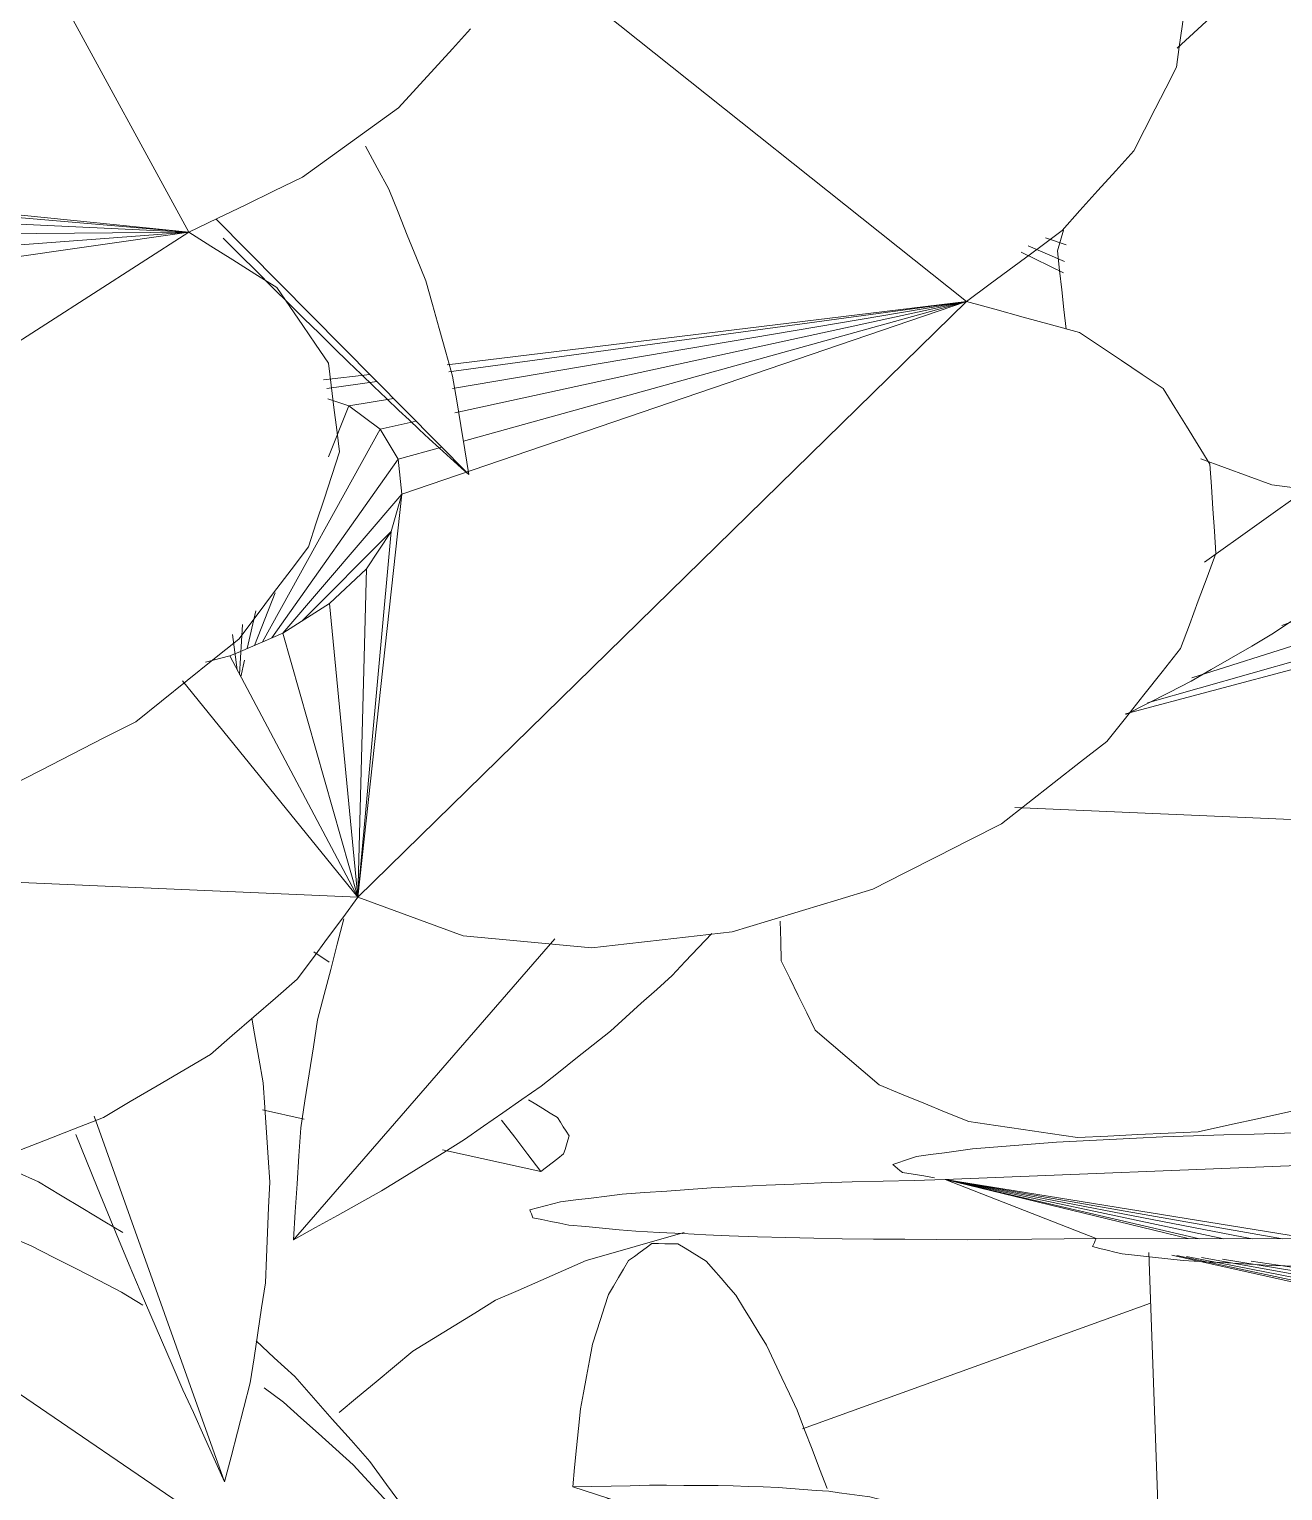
# Model space of a CAD drawing. Header units: metres. Extents: x 10.2 to 20.8, y -0.2 to 6.6.
# Drawn here: x 14.4834 to 14.5307, y 2.5105 to 2.5656 of the extents above; entities that cross this region are included whole.
import ezdxf

# ---------------------------------------------------------------- set-up
doc = ezdxf.new("R2010")
doc.units = ezdxf.units.M
doc.layers.add('Importações nas famílias', color=250, linetype='Continuous', lineweight=5)
doc.layers.add('Vegetação', color=7, linetype='Continuous', lineweight=5)

# ---------------------------------------------------------------- blocks, each defined once
blk = doc.blocks.new('Planta_pergolado_12200 - plantas pergolado_skp_Component_12-V4077-Corte 3')
at = {"layer": 'Importações nas famílias'}
blk.add_line((14.465572, 2.508887), (14.482072, 2.502129), dxfattribs=at)
at = {"layer": 'Importações nas famílias', "flags": 128}
for points in [[(14.46952, 2.512644), (14.469877, 2.512754), (14.470234, 2.512865), (14.470591, 2.512975), (14.470947, 2.513085)], [(14.470947, 2.513085), (14.471311, 2.513091), (14.471676, 2.513097), (14.47204, 2.513103), (14.472404, 2.513108)], [(14.472404, 2.513108), (14.472772, 2.51301), (14.473139, 2.512911), (14.473507, 2.512812), (14.473874, 2.512714)], [(14.468138, 2.51179), (14.468484, 2.512004), (14.468829, 2.512217), (14.469175, 2.512431), (14.46952, 2.512644)], [(14.473874, 2.512714), (14.474241, 2.512512), (14.474608, 2.51231), (14.474974, 2.512108), (14.475341, 2.511906)], [(14.466817, 2.510533), (14.467148, 2.510847), (14.467478, 2.511162), (14.467808, 2.511476), (14.468138, 2.51179)], [(14.475341, 2.511906), (14.475703, 2.511602), (14.476065, 2.511299), (14.476427, 2.510996), (14.476789, 2.510693)], [(14.465572, 2.508887), (14.465883, 2.509298), (14.466194, 2.50971), (14.466506, 2.510121), (14.466817, 2.510533)], [(14.476789, 2.510693), (14.477142, 2.510292), (14.477495, 2.509891), (14.477848, 2.50949), (14.478201, 2.509089)], [(14.478201, 2.509089), (14.478541, 2.508595), (14.478882, 2.5081), (14.479222, 2.507606), (14.479562, 2.507112)], [(14.479562, 2.507112), (14.479886, 2.50653), (14.48021, 2.505947), (14.480534, 2.505365), (14.480858, 2.504783)], [(14.482197, 2.506722), (14.481583, 2.506867), (14.480969, 2.507013), (14.480355, 2.507158), (14.479741, 2.507303)], [(14.484086, 2.50609), (14.483614, 2.506248), (14.483141, 2.506406), (14.482669, 2.506564), (14.482197, 2.506722)], [(14.485364, 2.505424), (14.485045, 2.505591), (14.484725, 2.505757), (14.484405, 2.505924), (14.484086, 2.50609)], [(14.486001, 2.504739), (14.485842, 2.504911), (14.485683, 2.505082), (14.485524, 2.505253), (14.485364, 2.505424)], [(14.480858, 2.504783), (14.481161, 2.50412), (14.481465, 2.503456), (14.481768, 2.502793), (14.482072, 2.502129)], [(14.485983, 2.504051), (14.485987, 2.504223), (14.485992, 2.504395), (14.485997, 2.504567), (14.486001, 2.504739)], [(14.485309, 2.503377), (14.485477, 2.503545), (14.485646, 2.503714), (14.485814, 2.503883), (14.485983, 2.504051)], [(14.483995, 2.502731), (14.484323, 2.502892), (14.484652, 2.503054), (14.48498, 2.503215), (14.485309, 2.503377)], [(14.482072, 2.502129), (14.482553, 2.50228), (14.483033, 2.50243), (14.483514, 2.50258), (14.483995, 2.502731)]]:
    blk.add_lwpolyline(points, dxfattribs=at)
blk = doc.blocks.new('Planta_pergolado_12200 - plantas pergolado_skp_Component_16-V4084-Corte 3')
blk.add_blockref('Planta_pergolado_12200 - plantas pergolado_skp_Component_12-V4077-Corte 3', (0, 0))
blk = doc.blocks.new('Planta_pergolado_12200 - plantas pergolado_skp_Component_12-V4125-Corte 3')
at = {"layer": 'Importações nas famílias'}
for p, q in [((14.494114, 2.530817), (14.494686, 2.530434)), ((14.492167, 2.524858), (14.493744, 2.524508)), ((14.498971, 2.523347), (14.50268, 2.522524))]:
    blk.add_line(p, q, dxfattribs=at)
at = {"layer": 'Importações nas famílias', "flags": 128}
for points in [[(14.503308, 2.524565), (14.503035, 2.524734), (14.502762, 2.524902), (14.502488, 2.52507), (14.502215, 2.525238)], [(14.501201, 2.524468), (14.501694, 2.52382), (14.502187, 2.523172), (14.50268, 2.522524)], [(14.503755, 2.523878), (14.503643, 2.52405), (14.503531, 2.524221), (14.50342, 2.524393), (14.503308, 2.524565)], [(14.503543, 2.523192), (14.503596, 2.523363), (14.503649, 2.523535), (14.503702, 2.523706), (14.503755, 2.523878)], [(14.50268, 2.522524), (14.502896, 2.522691), (14.503112, 2.522858), (14.503327, 2.523025), (14.503543, 2.523192)]]:
    blk.add_lwpolyline(points, dxfattribs=at)
blk = doc.blocks.new('Planta_pergolado_12200 - plantas pergolado_skp_Component_12-V4126-Corte 3')
at = {"layer": 'Importações nas famílias'}
for p, q in [((14.531361, 2.524663), (14.531925, 2.524147)), ((14.526155, 2.504966), (14.52564, 2.519468)), ((14.536546, 2.517055), (14.536648, 2.516491))]:
    blk.add_line(p, q, dxfattribs=at)
at = {"layer": 'Importações nas famílias', "flags": 128}
for points in [[(14.534841, 2.510601), (14.534459, 2.510106), (14.534078, 2.509611)], [(14.534078, 2.509611), (14.533548, 2.509164), (14.533018, 2.508716), (14.532489, 2.508268), (14.531959, 2.50782)], [(14.531959, 2.50782), (14.531294, 2.50743), (14.530628, 2.50704)], [(14.530534, 2.506984), (14.529963, 2.50665), (14.529297, 2.50626)], [(14.529297, 2.50626), (14.528512, 2.505936), (14.527726, 2.505613), (14.526941, 2.50529), (14.526155, 2.504966)]]:
    blk.add_lwpolyline(points, dxfattribs=at)
blk = doc.blocks.new('Planta_pergolado_12200 - plantas pergolado_skp_Component_12-V4127-Corte 3')
at = {"layer": 'Importações nas famílias'}
for p, q in [((14.471704, 2.5218), (14.502669, 2.500748)), ((14.486852, 2.517975), (14.487648, 2.517481)), ((14.492234, 2.514364), (14.492965, 2.513819))]:
    blk.add_line(p, q, dxfattribs=at)
at = {"layer": 'Importações nas famílias', "flags": 128}
for points in [[(14.483712, 2.522137), (14.482872, 2.522514), (14.482033, 2.52289)], [(14.486894, 2.520222), (14.486219, 2.520628), (14.485383, 2.521131), (14.484547, 2.521634), (14.483712, 2.522137)], [(14.477966, 2.521844), (14.478903, 2.521534), (14.479839, 2.521225)], [(14.479839, 2.521225), (14.480739, 2.520849), (14.481639, 2.520474), (14.482539, 2.520099), (14.483439, 2.519723)], [(14.483439, 2.519723), (14.484292, 2.519286), (14.485145, 2.518849), (14.485999, 2.518412), (14.486852, 2.517975)], [(14.493386, 2.514784), (14.492616, 2.515501), (14.491934, 2.516137)], [(14.496226, 2.511579), (14.495516, 2.512381), (14.494806, 2.513182), (14.494096, 2.513983), (14.493386, 2.514784)], [(14.492965, 2.513819), (14.493623, 2.513228), (14.494282, 2.512638), (14.49494, 2.512047), (14.495598, 2.511457)], [(14.495598, 2.511457), (14.496176, 2.510828), (14.496754, 2.510199), (14.497331, 2.50957), (14.497909, 2.50894)], [(14.498758, 2.508117), (14.498125, 2.508983), (14.497492, 2.509848), (14.496859, 2.510714), (14.496226, 2.511579)], [(14.497909, 2.50894), (14.4984, 2.50828), (14.49889, 2.507619), (14.499381, 2.506958), (14.499872, 2.506297)], [(14.500923, 2.504479), (14.500382, 2.505388), (14.49984, 2.506298), (14.499299, 2.507208), (14.498758, 2.508117)], [(14.499872, 2.506297), (14.50027, 2.505612), (14.500668, 2.504927), (14.501066, 2.504241), (14.501464, 2.503556)], [(14.501464, 2.503556), (14.501766, 2.502854), (14.502067, 2.502152), (14.502368, 2.50145), (14.502669, 2.500748)]]:
    blk.add_lwpolyline(points, dxfattribs=at)
blk = doc.blocks.new('Planta_pergolado_12200 - plantas pergolado_skp_Component_12-V4129-Corte 3')
at = {"layer": 'Importações nas famílias'}
blk.add_line((14.503887, 2.510623), (14.51457, 2.507185), dxfattribs=at)
at = {"layer": 'Importações nas famílias', "flags": 128}
for points in [[(14.506876, 2.519806), (14.506656, 2.519645), (14.506436, 2.519485), (14.506216, 2.519324), (14.505996, 2.519163)], [(14.507861, 2.519801), (14.507615, 2.519802), (14.507369, 2.519803), (14.507122, 2.519805), (14.506876, 2.519806)], [(14.508927, 2.519146), (14.508661, 2.51931), (14.508394, 2.519473), (14.508127, 2.519637), (14.507861, 2.519801)], [(14.505996, 2.519163), (14.505807, 2.518844), (14.505618, 2.518525), (14.50543, 2.518205), (14.505241, 2.517886)], [(14.51005, 2.517859), (14.509769, 2.518181), (14.509488, 2.518502), (14.509208, 2.518824), (14.508927, 2.519146)], [(14.505241, 2.517886), (14.505088, 2.517416), (14.504935, 2.516946), (14.504782, 2.516476), (14.504629, 2.516005)], [(14.511202, 2.515968), (14.510914, 2.516441), (14.510626, 2.516913), (14.510338, 2.517386), (14.51005, 2.517859)], [(14.504629, 2.516005), (14.504515, 2.515395), (14.504401, 2.514785), (14.504287, 2.514175), (14.504174, 2.513565)], [(14.512358, 2.513518), (14.512069, 2.514131), (14.51178, 2.514743), (14.511491, 2.515356), (14.511202, 2.515968)], [(14.504174, 2.513565), (14.504102, 2.51283), (14.50403, 2.512094), (14.503958, 2.511358), (14.503887, 2.510623)], [(14.513489, 2.510568), (14.513206, 2.511305), (14.512923, 2.512043), (14.512641, 2.512781), (14.512358, 2.513518)], [(14.503887, 2.510623), (14.50461, 2.510638), (14.505334, 2.510653), (14.506057, 2.510669), (14.506781, 2.510684)], [(14.506781, 2.510684), (14.50743, 2.510682), (14.508079, 2.510681), (14.508728, 2.510679), (14.509377, 2.510677)], [(14.509377, 2.510677), (14.509944, 2.510658), (14.510511, 2.510639), (14.511079, 2.510619), (14.511646, 2.5106)], [(14.511646, 2.5106), (14.512125, 2.510564), (14.512604, 2.510528), (14.513083, 2.510492), (14.513563, 2.510456)], [(14.513563, 2.510456), (14.513948, 2.510403), (14.514334, 2.51035), (14.51472, 2.510297), (14.515106, 2.510245)], [(14.515106, 2.510245), (14.515394, 2.510176), (14.515682, 2.510107), (14.51597, 2.510038), (14.516258, 2.509969)], [(14.516258, 2.509969), (14.516446, 2.509885), (14.516633, 2.509801), (14.51682, 2.509717), (14.517008, 2.509633)], [(14.517008, 2.509633), (14.517092, 2.509534), (14.517176, 2.509436), (14.51726, 2.509337), (14.517345, 2.509239)], [(14.517345, 2.509239), (14.517325, 2.509127), (14.517306, 2.509015), (14.517286, 2.508903), (14.517267, 2.508792)], [(14.517267, 2.508792), (14.517143, 2.508668), (14.51702, 2.508544), (14.516897, 2.50842), (14.516774, 2.508297)], [(14.516774, 2.508297), (14.516548, 2.508162), (14.516322, 2.508028), (14.516097, 2.507894), (14.515871, 2.507759)], [(14.515871, 2.507759), (14.515546, 2.507616), (14.515221, 2.507472), (14.514895, 2.507328), (14.51457, 2.507185)]]:
    blk.add_lwpolyline(points, dxfattribs=at)
blk = doc.blocks.new('Planta_pergolado_12200 - plantas pergolado_skp_Component_17-V4131-Corte 3')
at = {"layer": 'Importações nas famílias'}
for p, q in [((14.53562, 2.524038), (14.536815, 2.524034)), ((14.551221, 2.523537), (14.542844, 2.523207)), ((14.548772, 2.519956), (14.551221, 2.523537)), ((14.551221, 2.523537), (14.549027, 2.519955)), ((14.552949, 2.523444), (14.551221, 2.523537)), ((14.53726, 2.522987), (14.517945, 2.522226)), ((14.529544, 2.51999), (14.517945, 2.522226)), ((14.517945, 2.522226), (14.530685, 2.519988)), ((14.528471, 2.519992), (14.517945, 2.522226)), ((14.527553, 2.519993), (14.517945, 2.522226)), ((14.527126, 2.519994), (14.517945, 2.522226)), ((14.517945, 2.522226), (14.531796, 2.519986)), ((14.523655, 2.52), (14.517945, 2.522226)), ((14.523655, 2.52), (14.538462, 2.519974)), ((14.54269, 2.519967), (14.550822, 2.519952)), ((14.526506, 2.519369), (14.538502, 2.516715)), ((14.5267, 2.519354), (14.539643, 2.516608)), ((14.527069, 2.519326), (14.53999, 2.516773)), ((14.52763, 2.519282), (14.539884, 2.517069)), ((14.52842, 2.519221), (14.539778, 2.517365)), ((14.539377, 2.517681), (14.529501, 2.519138)), ((14.543945, 2.518839), (14.542729, 2.518831)), ((14.537836, 2.516975), (14.538355, 2.51711)), ((14.542213, 2.516967), (14.545287, 2.516464)), ((14.547481, 2.516485), (14.542272, 2.517254)), ((14.547481, 2.516485), (14.549382, 2.516991)), ((14.538502, 2.516715), (14.537886, 2.51684)), ((14.537886, 2.51684), (14.540817, 2.51422)), ((14.539643, 2.516608), (14.538502, 2.516715)), ((14.538502, 2.516715), (14.540523, 2.514798)), ((14.543155, 2.516479), (14.542118, 2.516505)), ((14.54215, 2.51666), (14.543155, 2.516479)), ((14.546256, 2.50936), (14.543155, 2.516479)), ((14.545287, 2.516464), (14.543155, 2.516479)), ((14.547481, 2.516485), (14.545287, 2.516464)), ((14.546256, 2.50936), (14.545287, 2.516464)), ((14.546256, 2.50936), (14.547481, 2.516485)), ((14.549161, 2.51653), (14.547481, 2.516485)), ((14.541921, 2.515543), (14.546104, 2.509577)), ((14.546256, 2.50936), (14.541657, 2.514401)), ((14.546104, 2.509535), (14.541707, 2.514594)), ((14.54146, 2.513646), (14.546104, 2.509496)), ((14.541515, 2.513857), (14.546256, 2.50936)), ((14.547592, 2.512239), (14.546256, 2.50936)), ((14.546256, 2.50936), (14.547081, 2.51051)), ((14.546256, 2.50936), (14.547051, 2.510231)), ((14.546256, 2.50936), (14.547038, 2.510114)), ((14.546256, 2.50936), (14.547034, 2.510076))]:
    blk.add_line(p, q, dxfattribs=at)
at = {"layer": 'Importações nas famílias', "flags": 128}
for points in [[(14.518982, 2.523383), (14.519775, 2.523446), (14.520568, 2.52351), (14.521362, 2.523573), (14.522155, 2.523636)], [(14.522155, 2.523636), (14.52316, 2.523687), (14.524165, 2.523738), (14.52517, 2.523788), (14.526175, 2.523839)], [(14.526175, 2.523839), (14.527323, 2.523873), (14.528471, 2.523907), (14.529619, 2.523942), (14.530767, 2.523976)], [(14.530767, 2.523976), (14.53198, 2.523991), (14.533194, 2.524007), (14.534407, 2.524023)], [(14.542915, 2.523968), (14.543691, 2.523951), (14.544787, 2.523928)], [(14.544787, 2.523928), (14.54571, 2.523886), (14.546632, 2.523845), (14.547555, 2.523804), (14.548477, 2.523762)], [(14.548477, 2.523762), (14.549163, 2.523706), (14.549849, 2.52365), (14.550535, 2.523593), (14.551221, 2.523537)], [(14.551221, 2.523537), (14.552188, 2.52359), (14.553071, 2.523639)], [(14.51597, 2.522792), (14.516196, 2.522868), (14.516421, 2.522944), (14.516647, 2.523019), (14.516873, 2.523095)], [(14.516873, 2.523095), (14.5174, 2.523167), (14.517927, 2.523239), (14.518455, 2.523311), (14.518982, 2.523383)], [(14.516336, 2.522496), (14.516244, 2.52257), (14.516153, 2.522644), (14.516061, 2.522718), (14.51597, 2.522792)], [(14.517543, 2.522293), (14.51714, 2.522361), (14.516738, 2.522429), (14.516336, 2.522496)], [(14.505755, 2.521668), (14.506595, 2.52173), (14.507436, 2.521791), (14.508276, 2.521852), (14.509117, 2.521913)], [(14.509117, 2.521913), (14.510156, 2.521961), (14.511195, 2.522008), (14.512235, 2.522056), (14.513274, 2.522103)], [(14.513274, 2.522103), (14.514442, 2.522134), (14.51561, 2.522165), (14.516777, 2.522195), (14.517945, 2.522226)], [(14.502267, 2.521085), (14.502555, 2.52116), (14.502843, 2.521235), (14.503131, 2.52131), (14.503419, 2.521386)], [(14.503419, 2.521386), (14.504003, 2.521456), (14.504587, 2.521527), (14.505171, 2.521598), (14.505755, 2.521668)], [(14.502378, 2.520785), (14.502351, 2.52086), (14.502323, 2.520935), (14.502295, 2.52101), (14.502267, 2.521085)], [(14.503745, 2.520508), (14.503403, 2.520578), (14.503062, 2.520647), (14.50272, 2.520716), (14.502378, 2.520785)], [(14.506274, 2.520273), (14.505642, 2.520332), (14.50501, 2.520391), (14.504377, 2.52045), (14.503745, 2.520508)], [(14.509793, 2.520094), (14.508913, 2.520139), (14.508034, 2.520184), (14.507154, 2.520228), (14.506274, 2.520273)], [(14.514062, 2.519985), (14.512995, 2.520013), (14.511928, 2.52004), (14.51086, 2.520067), (14.509793, 2.520094)], [(14.51879, 2.519953), (14.517608, 2.519961), (14.516426, 2.519969), (14.515244, 2.519977), (14.514062, 2.519985)], [(14.523655, 2.52), (14.522439, 2.519988), (14.521223, 2.519977), (14.520007, 2.519965), (14.51879, 2.519953)], [(14.523512, 2.519699), (14.523548, 2.519774), (14.523584, 2.519849), (14.52362, 2.519925), (14.523655, 2.52)], [(14.524632, 2.519416), (14.524352, 2.519487), (14.524072, 2.519557), (14.523792, 2.519628), (14.523512, 2.519699)], [(14.52694, 2.51917), (14.526363, 2.519232), (14.525786, 2.519293), (14.525209, 2.519354), (14.524632, 2.519416)], [(14.530278, 2.518979), (14.529444, 2.519027), (14.528609, 2.519075), (14.527775, 2.519123), (14.52694, 2.51917)], [(14.534419, 2.518856), (14.533384, 2.518887), (14.532349, 2.518918), (14.531314, 2.518949), (14.530278, 2.518979)], [(14.538927, 2.518809), (14.537916, 2.51882), (14.53675, 2.518832), (14.535585, 2.518844), (14.534419, 2.518856)], [(14.548681, 2.518947), (14.547497, 2.51892), (14.546313, 2.518893), (14.545129, 2.518866), (14.543945, 2.518839)], [(14.550447, 2.51902), (14.549752, 2.518992), (14.548681, 2.518947)]]:
    blk.add_lwpolyline(points, dxfattribs=at)
blk = doc.blocks.new('Planta_pergolado_12200 - plantas pergolado_skp_Component_16-V4132-Corte 3')
for name in ['Planta_pergolado_12200 - plantas pergolado_skp_Component_12-V4125-Corte 3', 'Planta_pergolado_12200 - plantas pergolado_skp_Component_12-V4126-Corte 3', 'Planta_pergolado_12200 - plantas pergolado_skp_Component_17-V4131-Corte 3', 'Planta_pergolado_12200 - plantas pergolado_skp_Component_12-V4127-Corte 3', 'Planta_pergolado_12200 - plantas pergolado_skp_Component_12-V4129-Corte 3']:
    blk.add_blockref(name, (0, 0))
blk = doc.blocks.new('Planta_pergolado_12200 - plantas pergolado_skp_Component_12-V4161-Corte 3')
at = {"layer": 'Importações nas famílias'}
for p, q in [((14.512557, 2.512819), (14.525708, 2.517555)), ((14.498717, 2.507835), (14.505245, 2.510186)), ((14.49064, 2.507697), (14.491144, 2.508456)), ((14.489044, 2.504352), (14.494486, 2.506311))]:
    blk.add_line(p, q, dxfattribs=at)
at = {"layer": 'Importações nas famílias', "flags": 128}
for points in [[(14.504399, 2.519167), (14.505322, 2.519432), (14.506245, 2.519698), (14.507168, 2.519964), (14.508091, 2.52023)], [(14.500973, 2.517666), (14.501829, 2.518041), (14.502686, 2.518416), (14.503542, 2.518792), (14.504399, 2.519167)], [(14.497851, 2.515746), (14.498631, 2.516226), (14.499412, 2.516706), (14.500192, 2.517186), (14.500973, 2.517666)], [(14.495068, 2.513426), (14.495764, 2.514006), (14.49646, 2.514586), (14.497155, 2.515166), (14.497851, 2.515746)], [(14.489044, 2.504352), (14.489443, 2.505188), (14.489842, 2.506024), (14.490241, 2.506861), (14.49064, 2.507697)]]:
    blk.add_lwpolyline(points, dxfattribs=at)
blk = doc.blocks.new('Planta_pergolado_12200 - plantas pergolado_skp_Component_16-V4167-Corte 3')
blk.add_blockref('Planta_pergolado_12200 - plantas pergolado_skp_Component_12-V4161-Corte 3', (0, 0))
blk = doc.blocks.new('Planta_pergolado_12200 - plantas pergolado_skp_-V4186-Corte 3')
blk.add_blockref('Planta_pergolado_12200 - plantas pergolado_skp_Component_16-V4167-Corte 3', (0, 0))
blk = doc.blocks.new('Planta_pergolado_12200 - plantas pergolado_skp_-V4187-Corte 3')
for name in ['Planta_pergolado_12200 - plantas pergolado_skp_-V4186-Corte 3', 'Planta_pergolado_12200 - plantas pergolado_skp_Component_16-V4132-Corte 3', 'Planta_pergolado_12200 - plantas pergolado_skp_Component_16-V4084-Corte 3']:
    blk.add_blockref(name, (0, 0))
blk = doc.blocks.new('Planta_pergolado_12200 - plantas pergolado_skp_-V4514-Corte 3')
blk.add_blockref('Planta_pergolado_12200 - plantas pergolado_skp_-V4187-Corte 3', (0, 0))
blk = doc.blocks.new('Planta_pergolado_12200 - plantas pergolado_skp_Component_12-V4895-Corte 3')
at = {"layer": 'Importações nas famílias'}
blk.add_line((14.499964, 2.548837), (14.490415, 2.558482), dxfattribs=at)
at = {"layer": 'Importações nas famílias', "flags": 128}
for points in [[(14.49694, 2.559605), (14.496497, 2.56042), (14.496055, 2.561235)], [(14.498338, 2.556155), (14.497989, 2.557017), (14.497639, 2.55788), (14.497289, 2.558743), (14.49694, 2.559605)], [(14.490684, 2.557757), (14.491311, 2.557134), (14.491938, 2.556511), (14.492565, 2.555888), (14.493192, 2.555265)], [(14.49935, 2.552552), (14.499097, 2.553453), (14.498844, 2.554353), (14.498591, 2.555254), (14.498338, 2.556155)], [(14.493192, 2.555265), (14.49375, 2.554719), (14.494308, 2.554173), (14.494865, 2.553626), (14.495423, 2.55308)], [(14.495423, 2.55308), (14.495898, 2.552623), (14.496373, 2.552167), (14.496848, 2.55171), (14.497323, 2.551253)], [(14.499964, 2.548837), (14.499811, 2.549765), (14.499657, 2.550694), (14.499504, 2.551623), (14.49935, 2.552552)], [(14.497323, 2.551253), (14.497705, 2.550897), (14.498086, 2.55054), (14.498467, 2.550184), (14.498849, 2.549828)], [(14.498849, 2.549828), (14.499128, 2.54958), (14.499407, 2.549332), (14.499685, 2.549084), (14.499964, 2.548837)]]:
    blk.add_lwpolyline(points, dxfattribs=at)
blk = doc.blocks.new('Planta_pergolado_12200 - plantas pergolado_skp_Component_17-V4896-Corte 3')
at = {"layer": 'Importações nas famílias'}
for p, q in [((14.489391, 2.557987), (14.478464, 2.578002)), ((14.466016, 2.560338), (14.489391, 2.557987)), ((14.467304, 2.559865), (14.489391, 2.557987)), ((14.468499, 2.55896), (14.489391, 2.557987)), ((14.489391, 2.557987), (14.459869, 2.539051)), ((14.468939, 2.555061), (14.489391, 2.557987)), ((14.469195, 2.557803), (14.489391, 2.557987)), ((14.469345, 2.556473), (14.489391, 2.557987))]:
    blk.add_line(p, q, dxfattribs=at)
at = {"layer": 'Importações nas famílias', "flags": 128}
for points in [[(14.500021, 2.565658), (14.499343, 2.564913), (14.498664, 2.564168), (14.497986, 2.563424), (14.497307, 2.562679)], [(14.497307, 2.562679), (14.496401, 2.562025), (14.495495, 2.561371), (14.494588, 2.560717), (14.493682, 2.560063)], [(14.493682, 2.560063), (14.492609, 2.559544), (14.491537, 2.559025), (14.490464, 2.558506), (14.489391, 2.557987)], [(14.489391, 2.557987), (14.490222, 2.557463), (14.491053, 2.55694), (14.491883, 2.556416), (14.492714, 2.555893)], [(14.492714, 2.555893), (14.493201, 2.555181), (14.493689, 2.55447), (14.494176, 2.553758), (14.494664, 2.553047)], [(14.494664, 2.553047), (14.494767, 2.552208), (14.494869, 2.551369), (14.494972, 2.550531), (14.495075, 2.549692)], [(14.495075, 2.549692), (14.494784, 2.548798), (14.494493, 2.547903), (14.494202, 2.547009), (14.493911, 2.546115)], [(14.493911, 2.546115), (14.493251, 2.545241), (14.492592, 2.544368), (14.491932, 2.543494), (14.491273, 2.542621)], [(14.491273, 2.542621), (14.490301, 2.541843), (14.489329, 2.541065), (14.488357, 2.540287), (14.487385, 2.539509)], [(14.487385, 2.539509), (14.486184, 2.538893), (14.484982, 2.538277), (14.483781, 2.537661), (14.48258, 2.537045)]]:
    blk.add_lwpolyline(points, dxfattribs=at)
blk = doc.blocks.new('Planta_pergolado_12200 - plantas pergolado_skp_Component_16-V4897-Corte 3')
for name in ['Planta_pergolado_12200 - plantas pergolado_skp_Component_17-V4896-Corte 3', 'Planta_pergolado_12200 - plantas pergolado_skp_Component_12-V4895-Corte 3']:
    blk.add_blockref(name, (0, 0))
blk = doc.blocks.new('Planta_pergolado_12200 - plantas pergolado_skp_Component_12-V4888-Corte 3')
at = {"layer": 'Importações nas famílias'}
blk.add_line((14.529, 2.623494), (14.532958, 2.62631), dxfattribs=at)
at = {"layer": 'Importações nas famílias', "flags": 128}
for points in [[(14.531552, 2.620769), (14.532251, 2.621233), (14.532949, 2.621696)], [(14.528495, 2.618995), (14.52926, 2.619438), (14.530024, 2.619882), (14.530788, 2.620325), (14.531552, 2.620769)], [(14.526031, 2.617738), (14.526852, 2.618157), (14.527674, 2.618576), (14.528495, 2.618995)]]:
    blk.add_lwpolyline(points, dxfattribs=at)
blk = doc.blocks.new('Planta_pergolado_12200 - plantas pergolado_skp_Component_17-V4931-Corte 3')
at = {"layer": 'Importações nas famílias'}
blk.add_line((14.522188, 2.55728), (14.522413, 2.558062), dxfattribs=at)
at = {"layer": 'Importações nas famílias', "flags": 128}
for points in [[(14.526714, 2.564939), (14.52749, 2.565653), (14.528267, 2.566367)], [(14.52252, 2.554331), (14.522437, 2.555068), (14.522354, 2.555805), (14.522271, 2.556542), (14.522188, 2.55728)], [(14.53029, 2.548444), (14.529396, 2.548772), (14.528502, 2.5491), (14.527608, 2.549429)], [(14.534547, 2.547915), (14.533483, 2.548047), (14.532418, 2.548179), (14.531354, 2.548312), (14.53029, 2.548444)]]:
    blk.add_lwpolyline(points, dxfattribs=at)
blk = doc.blocks.new('Planta_pergolado_12200 - plantas pergolado_skp_Component_16-V4932-Corte 3')
for name, p in [('Planta_pergolado_12200 - plantas pergolado_skp_Component_17-V4931-Corte 3', (0, 0)), ('Planta_pergolado_12200 - plantas pergolado_skp_Component_12-V4888-Corte 3', (-0.00126, -0.077961))]:
    blk.add_blockref(name, p)
blk = doc.blocks.new('Planta_pergolado_12200 - plantas pergolado_skp_Component_12-V4945-Corte 3')
at = {"layer": 'Importações nas famílias'}
blk.add_line((14.493338, 2.519951), (14.503216, 2.531317), dxfattribs=at)
at = {"layer": 'Importações nas famílias', "flags": 128}
for points in [[(14.495238, 2.532066), (14.494992, 2.531113), (14.494745, 2.530159), (14.494498, 2.529205), (14.494251, 2.528251)], [(14.507638, 2.529928), (14.508138, 2.530456), (14.508639, 2.530984), (14.509139, 2.531512)], [(14.505313, 2.527825), (14.505894, 2.528351), (14.506476, 2.528877), (14.507057, 2.529402), (14.507638, 2.529928)], [(14.494251, 2.528251), (14.494091, 2.527234), (14.493932, 2.526216), (14.493772, 2.525199), (14.493613, 2.524181)], [(14.50269, 2.525753), (14.503346, 2.526271), (14.504002, 2.526789), (14.504657, 2.527307), (14.505313, 2.527825)], [(14.499798, 2.523735), (14.500521, 2.52424), (14.501244, 2.524744), (14.501967, 2.525249), (14.50269, 2.525753)], [(14.493613, 2.524181), (14.493544, 2.523124), (14.493475, 2.522066), (14.493406, 2.521009), (14.493338, 2.519951)], [(14.496669, 2.521794), (14.497451, 2.522279), (14.498233, 2.522765), (14.499016, 2.52325), (14.499798, 2.523735)], [(14.493338, 2.519951), (14.49417, 2.520412), (14.495003, 2.520873), (14.495836, 2.521333), (14.496669, 2.521794)]]:
    blk.add_lwpolyline(points, dxfattribs=at)
blk = doc.blocks.new('Planta_pergolado_12200 - plantas pergolado_skp_Component_17-V4946-Corte 3')
at = {"layer": 'Importações nas famílias'}
for p, q in [((14.522514, 2.557515), (14.521742, 2.557775)), ((14.522415, 2.556454), (14.520825, 2.557228)), ((14.522455, 2.556886), (14.52109, 2.557467)), ((14.530668, 2.543142), (14.531847, 2.543574)), ((14.527263, 2.541166), (14.531552, 2.542519)), ((14.525593, 2.540222), (14.531441, 2.541877)), ((14.531388, 2.541571), (14.524766, 2.539801)), ((14.520582, 2.536271), (14.533147, 2.535717))]:
    blk.add_line(p, q, dxfattribs=at)
at = {"layer": 'Importações nas famílias', "flags": 128}
for points in [[(14.511758, 2.530482), (14.51174, 2.531228), (14.511721, 2.531974)], [(14.513045, 2.527866), (14.512723, 2.52852), (14.512402, 2.529174), (14.51208, 2.529828), (14.511758, 2.530482)], [(14.51546, 2.525797), (14.514857, 2.526314), (14.514253, 2.526831), (14.513649, 2.527349), (14.513045, 2.527866)], [(14.518838, 2.524413), (14.517994, 2.524759), (14.517149, 2.525105), (14.516305, 2.525451), (14.51546, 2.525797)], [(14.532215, 2.525058), (14.531039, 2.524801), (14.529863, 2.524544), (14.528687, 2.524288), (14.527511, 2.524031)], [(14.522948, 2.523811), (14.521921, 2.523962), (14.520893, 2.524112), (14.519865, 2.524263), (14.518838, 2.524413)], [(14.527511, 2.524031), (14.52637, 2.523976), (14.525229, 2.523921), (14.524089, 2.523866), (14.522948, 2.523811)]]:
    blk.add_lwpolyline(points, dxfattribs=at)
blk = doc.blocks.new('Planta_pergolado_12200 - plantas pergolado_skp_Component_16-V4947-Corte 3')
for name in ['Planta_pergolado_12200 - plantas pergolado_skp_Component_17-V4946-Corte 3', 'Planta_pergolado_12200 - plantas pergolado_skp_Component_12-V4945-Corte 3']:
    blk.add_blockref(name, (0, 0))
blk = doc.blocks.new('Planta_pergolado_12200 - plantas pergolado_skp_Component_12-V4944-Corte 3')
at = {"layer": 'Importações nas famílias'}
blk.add_line((14.541311, 2.513072), (14.536387, 2.526865), dxfattribs=at)
at = {"layer": 'Importações nas famílias', "flags": 128}
for points in [[(14.542765, 2.528134), (14.542601, 2.529056), (14.542438, 2.529978), (14.542334, 2.530563)], [(14.543013, 2.524374), (14.542951, 2.525314), (14.542889, 2.526254), (14.542827, 2.527194), (14.542765, 2.528134)], [(14.535698, 2.526179), (14.536096, 2.525182), (14.536494, 2.524185)], [(14.536494, 2.524185), (14.5369, 2.523208), (14.537306, 2.522232), (14.537711, 2.521255), (14.538117, 2.520279)], [(14.542851, 2.520582), (14.542892, 2.52153), (14.542932, 2.522478), (14.542972, 2.523426), (14.543013, 2.524374)], [(14.538117, 2.520279), (14.538522, 2.519345), (14.538927, 2.518412), (14.539331, 2.517479), (14.539736, 2.516545)], [(14.542282, 2.5168), (14.542424, 2.517746), (14.542566, 2.518691), (14.542709, 2.519636), (14.542851, 2.520582)], [(14.539736, 2.516545), (14.54013, 2.515677), (14.540523, 2.514808), (14.540917, 2.51394), (14.541311, 2.513072)], [(14.541311, 2.513072), (14.541554, 2.514004), (14.541796, 2.514936), (14.542039, 2.515868), (14.542282, 2.5168)]]:
    blk.add_lwpolyline(points, dxfattribs=at)
blk = doc.blocks.new('Planta_pergolado_12200 - plantas pergolado_skp_Component_17-V4951-Corte 3')
at = {"layer": 'Importações nas famílias'}
for p, q in [((14.518754, 2.555371), (14.501456, 2.569148)), ((14.518754, 2.555371), (14.495771, 2.532883)), ((14.497438, 2.548097), (14.518754, 2.555371)), ((14.49915, 2.552978), (14.518754, 2.555371)), ((14.499208, 2.552715), (14.518754, 2.555371)), ((14.499347, 2.552091), (14.518754, 2.555371)), ((14.499434, 2.551167), (14.518754, 2.555371)), ((14.499756, 2.550099), (14.518754, 2.555371)), ((14.494474, 2.552407), (14.496219, 2.55262)), ((14.494595, 2.552089), (14.49649, 2.552346)), ((14.494642, 2.5517), (14.495425, 2.551428)), ((14.495425, 2.551428), (14.497116, 2.551714)), ((14.494667, 2.549504), (14.495425, 2.551428)), ((14.495425, 2.551428), (14.496608, 2.550552)), ((14.496608, 2.550552), (14.497972, 2.550849)), ((14.492168, 2.542517), (14.496608, 2.550552)), ((14.496608, 2.550552), (14.497294, 2.549416)), ((14.497294, 2.549416), (14.498939, 2.549872)), ((14.492523, 2.542668), (14.497294, 2.549416)), ((14.497294, 2.549416), (14.497438, 2.548097)), ((14.492938, 2.542846), (14.497438, 2.548097)), ((14.495771, 2.532883), (14.497438, 2.548097)), ((14.497029, 2.546685), (14.497438, 2.548097)), ((14.493669, 2.54331), (14.497029, 2.546685)), ((14.497029, 2.546685), (14.495771, 2.532883)), ((14.496095, 2.545276), (14.497029, 2.546685)), ((14.4947, 2.543967), (14.496095, 2.545276)), ((14.496095, 2.545276), (14.495771, 2.532883)), ((14.491863, 2.542387), (14.492643, 2.544368)), ((14.492939, 2.542846), (14.4947, 2.543967)), ((14.495771, 2.532883), (14.4947, 2.543967)), ((14.491595, 2.542272), (14.49192, 2.543688)), ((14.491304, 2.541289), (14.491411, 2.543172)), ((14.491211, 2.541463), (14.491038, 2.542795)), ((14.491335, 2.542162), (14.492939, 2.542846)), ((14.495771, 2.532883), (14.492939, 2.542846)), ((14.490931, 2.541989), (14.490014, 2.541758)), ((14.491335, 2.542162), (14.490931, 2.541989)), ((14.490931, 2.541989), (14.495771, 2.532883)), ((14.491349, 2.541203), (14.491493, 2.541831)), ((14.489149, 2.541045), (14.495771, 2.532883)), ((14.462262, 2.53436), (14.495771, 2.532883))]:
    blk.add_line(p, q, dxfattribs=at)
at = {"layer": 'Importações nas famílias', "flags": 128}
for points in [[(14.527107, 2.56729), (14.527002, 2.566521), (14.526898, 2.565753), (14.526793, 2.564984), (14.526688, 2.564216)], [(14.526688, 2.564216), (14.526283, 2.563428), (14.525879, 2.56264), (14.525474, 2.561851), (14.52507, 2.561063)], [(14.52507, 2.561063), (14.524393, 2.560309), (14.523717, 2.559555), (14.52304, 2.5588), (14.522364, 2.558046)], [(14.522364, 2.558046), (14.521461, 2.557377), (14.520559, 2.556709), (14.519656, 2.55604), (14.518754, 2.555371)], [(14.518754, 2.555371), (14.519822, 2.555077), (14.520891, 2.554784), (14.52196, 2.55449), (14.523028, 2.554197)], [(14.523028, 2.554197), (14.523817, 2.55367), (14.524606, 2.553143), (14.525394, 2.552616), (14.526183, 2.552089)], [(14.526183, 2.552089), (14.526625, 2.551374), (14.527066, 2.550659), (14.527507, 2.549944), (14.527949, 2.549229)], [(14.527949, 2.549229), (14.528005, 2.548387), (14.528061, 2.547544), (14.528118, 2.546702), (14.528174, 2.54586)], [(14.528174, 2.54586), (14.527841, 2.544963), (14.527507, 2.544065), (14.527173, 2.543168), (14.52684, 2.54227)], [(14.52684, 2.54227), (14.526145, 2.541395), (14.52545, 2.540519), (14.524755, 2.539643), (14.52406, 2.538767)], [(14.52406, 2.538767), (14.523063, 2.537987), (14.522066, 2.537208), (14.521069, 2.536428), (14.520073, 2.535649)], [(14.520073, 2.535649), (14.518859, 2.535032), (14.517645, 2.534416), (14.516431, 2.533799), (14.515218, 2.533183)], [(14.515218, 2.533183), (14.513891, 2.532782), (14.512564, 2.532381), (14.511237, 2.53198), (14.509911, 2.531579)], [(14.495771, 2.532883), (14.495199, 2.532109), (14.494626, 2.531335), (14.494054, 2.530561), (14.493482, 2.529786)], [(14.499753, 2.531423), (14.498758, 2.531788), (14.497762, 2.532153), (14.496766, 2.532518), (14.495771, 2.532883)], [(14.504605, 2.530975), (14.503392, 2.531087), (14.502179, 2.531199), (14.500966, 2.531311), (14.499753, 2.531423)], [(14.509911, 2.531579), (14.508584, 2.531428), (14.507258, 2.531277), (14.505931, 2.531126), (14.504605, 2.530975)], [(14.493482, 2.529786), (14.492663, 2.529078), (14.491844, 2.528369), (14.491026, 2.52766), (14.490207, 2.526951)], [(14.490207, 2.526951), (14.489197, 2.526356), (14.488188, 2.525761), (14.487179, 2.525165), (14.486169, 2.52457)], [(14.486169, 2.52457), (14.485038, 2.524129), (14.483907, 2.523688), (14.482775, 2.523247), (14.481644, 2.522806)]]:
    blk.add_lwpolyline(points, dxfattribs=at)
blk = doc.blocks.new('Planta_pergolado_12200 - plantas pergolado_skp_Component_16-V4952-Corte 3')
for name, p in [('Planta_pergolado_12200 - plantas pergolado_skp_Component_17-V4951-Corte 3', (0, 0)), ('Planta_pergolado_12200 - plantas pergolado_skp_Component_12-V4944-Corte 3', (-0.050571, -0.002252))]:
    blk.add_blockref(name, p)
blk = doc.blocks.new('Planta_pergolado_12200 - plantas pergolado_skp_-V4995-Corte 3')
for name in ['Planta_pergolado_12200 - plantas pergolado_skp_Component_16-V4932-Corte 3', 'Planta_pergolado_12200 - plantas pergolado_skp_Component_16-V4897-Corte 3', 'Planta_pergolado_12200 - plantas pergolado_skp_Component_16-V4947-Corte 3', 'Planta_pergolado_12200 - plantas pergolado_skp_Component_16-V4952-Corte 3']:
    blk.add_blockref(name, (0, 0))
blk = doc.blocks.new('Planta_pergolado_12200 - plantas pergolado_skp_-V5113-Corte 3')
blk.add_blockref('Planta_pergolado_12200 - plantas pergolado_skp_-V4995-Corte 3', (0, 0))
blk = doc.blocks.new('Planta_pergolado_12200 - Planta_pergolado_12200-V5114-Corte 3')
for name in ['Planta_pergolado_12200 - plantas pergolado_skp_-V4514-Corte 3', 'Planta_pergolado_12200 - plantas pergolado_skp_-V5113-Corte 3']:
    blk.add_blockref(name, (0, 0))

msp = doc.modelspace()

# ---------------------------------------------------------------- block references
at = {"layer": 'Vegetação', "color": 250}
msp.add_blockref('Planta_pergolado_12200 - Planta_pergolado_12200-V5114-Corte 3', (0, 0), dxfattribs=at)

doc.saveas('drawing.dxf')
